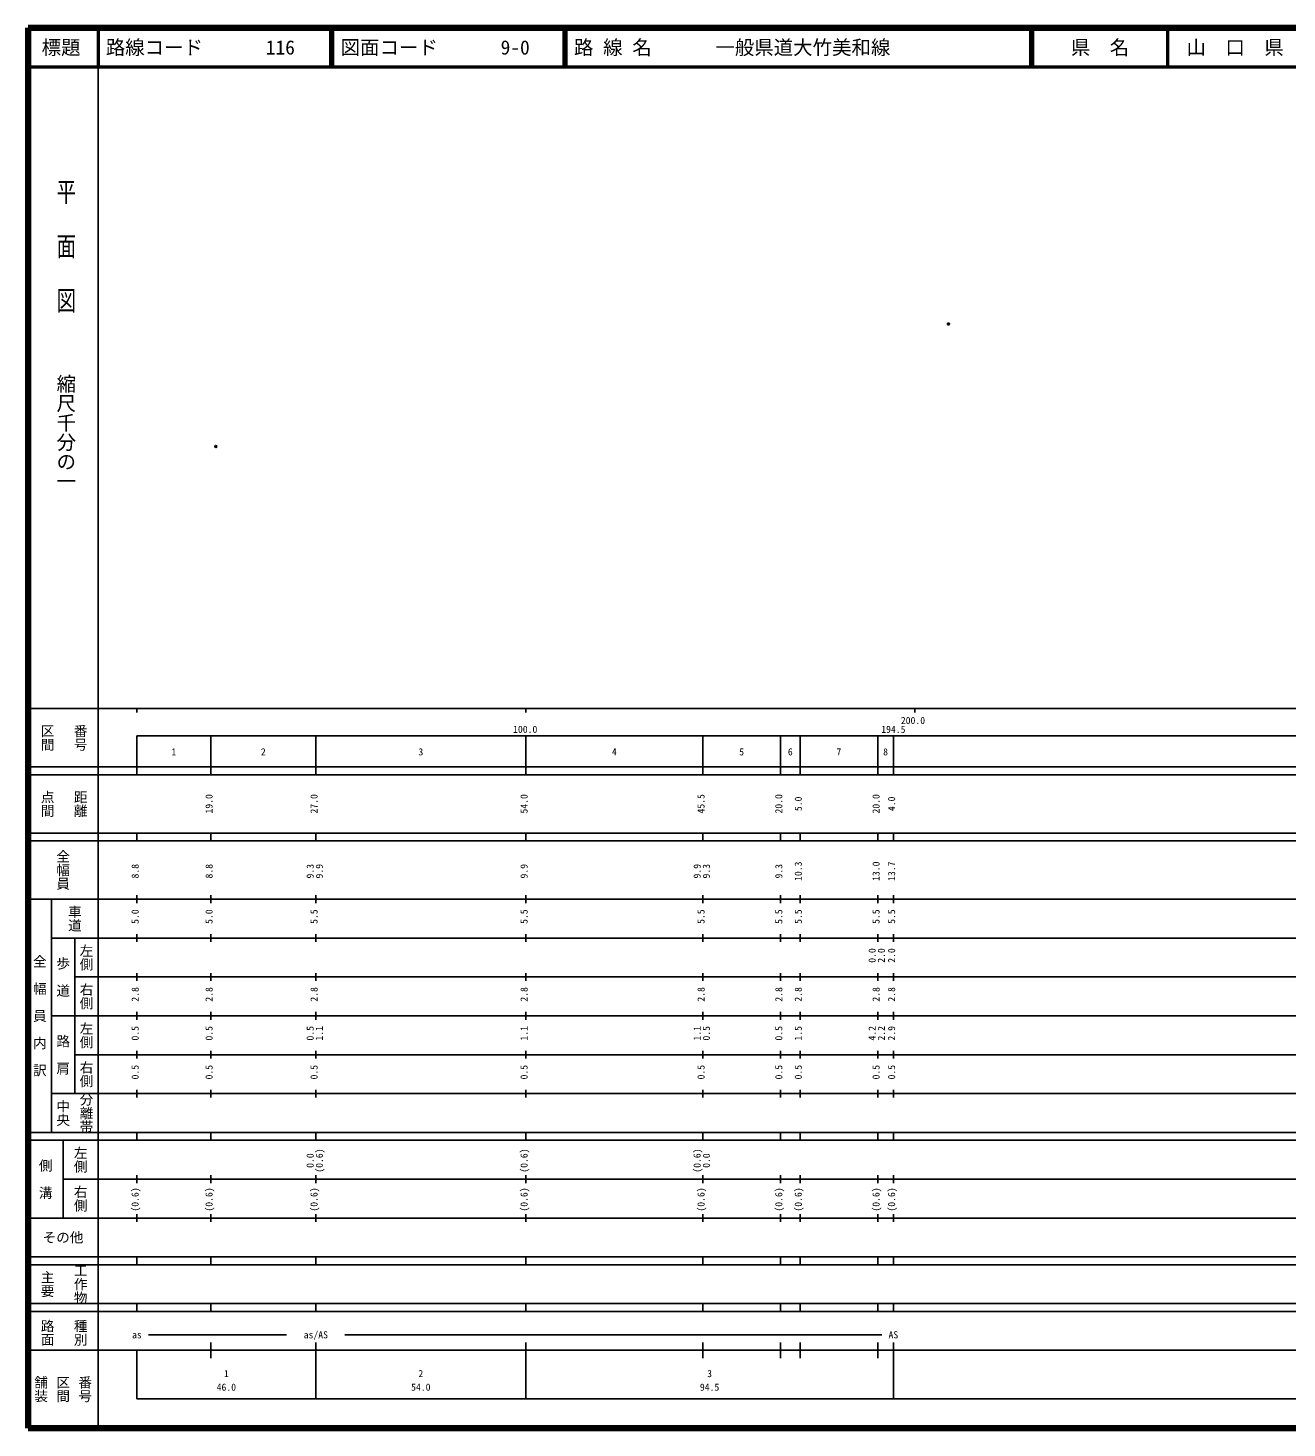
# Model space of a CAD drawing. Units: millimetres on the paper. Extents: x 40 to 680, y 20 to 380.
# Drawn here: x 40 to 363.7, y 20 to 380 of the extents above; entities that cross this region are included whole.
import ezdxf
from ezdxf.enums import TextEntityAlignment as Align

# ---------------------------------------------------------------- set-up
doc = ezdxf.new("R2010")
doc.units = ezdxf.units.MM
doc.header["$PDMODE"] = 32
doc.header["$PDSIZE"] = 0.5
doc.layers.add('M-OTRS', color=6, linetype='Continuous')
doc.layers.add('M-TTL-TXT', color=7, linetype='Continuous')
for name, color, linetype, lineweight in [('M-TTL', 2, 'Continuous', 140), ('M-TTL-BAND', 7, 'Continuous', 25), ('M-TTL-LINE', 7, 'Continuous', 50)]:
    doc.layers.add(name, color=color, linetype=linetype, lineweight=lineweight)
doc.styles.add('@ＭＳ ゴシック', font='')
doc.styles.add('ＭＳ ゴシック', font='')
doc.styles.get('@ＭＳ ゴシック').set_extended_font_data('@MS Gothic')
doc.styles.get('ＭＳ ゴシック').set_extended_font_data('MS Gothic')

msp = doc.modelspace()

# ---------------------------------------------------------------- linework, layer by layer
at = {"layer": 'M-OTRS'}
for p in [(276.67, 303.881), (88.291, 272.411)]:
    msp.add_point(p, dxfattribs=at)
at = {"layer": 'M-TTL'}
for p, q in [((40, 380), (40, 20)), ((680, 380), (40, 380)), ((40, 20), (680, 20))]:
    msp.add_line(p, q, dxfattribs=at)
at = {"layer": 'M-TTL-BAND'}
for p, q in [((58, 370), (58, 20)), ((40, 205), (579, 205)), ((68, 205), (68, 204)), ((168, 205), (168, 204)), ((268, 205), (268, 204)), ((68, 198), (579, 198)), ((68, 198), (68, 188)), ((87, 188), (87, 198)), ((114, 188), (114, 198)), ((168, 188), (168, 198)), ((213.5, 188), (213.5, 198)), ((233.5, 188), (233.5, 198)), ((238.5, 188), (238.5, 198)), ((258.5, 188), (258.5, 198)), ((262.5, 188), (262.5, 198)), ((40, 190), (579, 190)), ((40, 188), (579, 188)), ((40, 173), (579, 173)), ((68, 171), (68, 173)), ((87, 171), (87, 173)), ((114, 171), (114, 173)), ((168, 171), (168, 173)), ((213.5, 171), (213.5, 173)), ((233.5, 171), (233.5, 173)), ((238.5, 171), (238.5, 173)), ((258.5, 171), (258.5, 173)), ((262.5, 171), (262.5, 173)), ((40, 171), (579, 171)), ((40, 156), (579, 156)), ((46, 96), (46, 156)), ((68, 155), (68, 157)), ((87, 155), (87, 157)), ((114, 155), (114, 157)), ((168, 155), (168, 157)), ((213.5, 155), (213.5, 157)), ((233.5, 155), (233.5, 157)), ((238.5, 155), (238.5, 157)), ((258.5, 155), (258.5, 157)), ((262.5, 155), (262.5, 157)), ((46, 146), (579, 146)), ((52, 146), (52, 106)), ((68, 145), (68, 147)), ((87, 145), (87, 147)), ((114, 145), (114, 147)), ((168, 145), (168, 147)), ((213.5, 145), (213.5, 147)), ((233.5, 145), (233.5, 147)), ((238.5, 145), (238.5, 147)), ((258.5, 145), (258.5, 147)), ((262.5, 145), (262.5, 147)), ((68, 135), (68, 137)), ((87, 135), (87, 137)), ((114, 135), (114, 137)), ((168, 135), (168, 137)), ((213.5, 135), (213.5, 137)), ((233.5, 135), (233.5, 137)), ((238.5, 135), (238.5, 137)), ((258.5, 135), (258.5, 137)), ((262.5, 135), (262.5, 137)), ((52, 136), (579, 136)), ((46, 126), (579, 126)), ((68, 125), (68, 127)), ((87, 125), (87, 127)), ((114, 125), (114, 127)), ((168, 125), (168, 127)), ((213.5, 125), (213.5, 127)), ((233.5, 125), (233.5, 127)), ((238.5, 125), (238.5, 127)), ((258.5, 125), (258.5, 127)), ((262.5, 125), (262.5, 127)), ((52, 116), (579, 116)), ((68, 115), (68, 117)), ((87, 115), (87, 117)), ((114, 115), (114, 117)), ((168, 115), (168, 117)), ((213.5, 115), (213.5, 117)), ((233.5, 115), (233.5, 117)), ((238.5, 115), (238.5, 117)), ((258.5, 115), (258.5, 117)), ((262.5, 115), (262.5, 117)), ((46, 106), (579, 106)), ((68, 105), (68, 107)), ((87, 105), (87, 107)), ((114, 105), (114, 107)), ((168, 105), (168, 107)), ((213.5, 105), (213.5, 107)), ((233.5, 105), (233.5, 107)), ((238.5, 105), (238.5, 107)), ((258.5, 105), (258.5, 107)), ((262.5, 105), (262.5, 107)), ((40, 96), (579, 96)), ((40, 94), (579, 94)), ((49, 94), (49, 74)), ((68, 94), (68, 96)), ((87, 94), (87, 96)), ((114, 94), (114, 96)), ((168, 94), (168, 96)), ((213.5, 94), (213.5, 96)), ((233.5, 94), (233.5, 96)), ((238.5, 94), (238.5, 96)), ((258.5, 94), (258.5, 96)), ((262.5, 94), (262.5, 96)), ((49, 84), (579, 84)), ((68, 83), (68, 85)), ((87, 83), (87, 85)), ((114, 83), (114, 85)), ((168, 83), (168, 85)), ((213.5, 83), (213.5, 85)), ((233.5, 83), (233.5, 85)), ((238.5, 83), (238.5, 85)), ((258.5, 83), (258.5, 85)), ((262.5, 83), (262.5, 85)), ((40, 74), (579, 74)), ((68, 73), (68, 75)), ((87, 73), (87, 75)), ((114, 73), (114, 75)), ((168, 73), (168, 75)), ((213.5, 73), (213.5, 75)), ((233.5, 73), (233.5, 75)), ((238.5, 73), (238.5, 75)), ((258.5, 73), (258.5, 75)), ((262.5, 73), (262.5, 75)), ((40, 64), (579, 64)), ((40, 62), (579, 62)), ((68, 62), (68, 64)), ((87, 62), (87, 64)), ((114, 62), (114, 64)), ((168, 62), (168, 64)), ((213.5, 62), (213.5, 64)), ((233.5, 62), (233.5, 64)), ((238.5, 62), (238.5, 64)), ((258.5, 62), (258.5, 64)), ((262.5, 62), (262.5, 64)), ((40, 52), (579, 52)), ((68, 50), (68, 52)), ((87, 50), (87, 52)), ((114, 50), (114, 52)), ((168, 50), (168, 52)), ((213.5, 50), (213.5, 52)), ((233.5, 50), (233.5, 52)), ((238.5, 50), (238.5, 52)), ((258.5, 50), (258.5, 52)), ((262.5, 50), (262.5, 52)), ((40, 50), (579, 50)), ((71, 44), (106.5, 44)), ((121.5, 44), (259.5, 44)), ((40, 40), (579, 40)), ((68, 40), (68, 27.5)), ((87, 38), (87, 42)), ((114, 27.5), (114, 42)), ((168, 27.5), (168, 42)), ((213.5, 38), (213.5, 42)), ((233.5, 38), (233.5, 42)), ((238.5, 38), (238.5, 42)), ((258.5, 38), (258.5, 42)), ((262.5, 27.5), (262.5, 42)), ((68, 27.5), (579, 27.5))]:
    msp.add_line(p, q, dxfattribs=at)
at = {"layer": 'M-TTL-LINE'}
for p, q in [((58, 380), (58, 370)), ((117.75, 380), (117.75, 370)), ((118.25, 380), (118.25, 370)), ((177.75, 380), (177.75, 370)), ((178.25, 380), (178.25, 370)), ((297.75, 380), (297.75, 370)), ((298.25, 380), (298.25, 370)), ((333, 380), (333, 370)), ((40, 370), (680, 370))]:
    msp.add_line(p, q, dxfattribs=at)

# ---------------------------------------------------------------- texts
at = {"layer": 'M-TTL-BAND', "style": '@ＭＳ ゴシック', "width": 1.4}
msp.add_text('平  面  図', height=3.666, rotation=270, dxfattribs=at).set_placement((49.777, 306.475), align=Align.MIDDLE_RIGHT)
at = {"layer": 'M-TTL-BAND', "style": '@ＭＳ ゴシック'}
msp.add_text('縮尺千分の一', height=3.666, rotation=270, dxfattribs=at).set_placement((49.777, 261.03), align=Align.MIDDLE_RIGHT)
at = {"layer": 'M-TTL-BAND', "style": 'ＭＳ ゴシック'}
for s, p in [('200.0', (267.541, 200.471)), ('100.0', (167.844, 198.195)), ('194.5', (262.5, 198.195)), ('1', (77.5, 192.405)), ('2', (100.5, 192.405)), ('3', (141, 192.405)), ('4', (190.75, 192.405)), ('5', (223.5, 192.405)), ('6', (236, 192.405)), ('7', (248.5, 192.405)), ('8', (260.5, 192.405)), ('as', (68, 42.5)), ('as/AS', (114, 42.5)), ('AS', (262.5, 42.5)), ('1', (91, 32.523)), ('2', (141, 32.523)), ('3', (215.25, 32.523)), ('46.0', (91, 29.033)), ('54.0', (141, 29.033)), ('94.5', (215.25, 29.033))]:
    msp.add_text(s, height=1.833, dxfattribs=at).set_placement(p, align=Align.BOTTOM_CENTER)
at = {"layer": 'M-TTL-BAND', "style": '@ＭＳ ゴシック'}
for s, p in [('区間', (45, 197.5)), ('番号', (53.5, 197.5)), ('点間', (45, 180.5)), ('距離', (53.5, 180.5)), ('全幅員', (49, 163.5)), ('車道', (52, 151)), ('左側', (55, 141)), ('全\u3000幅\u3000員\u3000内\u3000訳', (43, 126)), ('歩\u3000道', (49, 136)), ('右側', (55, 131)), ('左側', (55, 121)), ('路\u3000肩', (49, 116)), ('右側', (55, 111)), ('分離帯', (55, 101)), ('中央', (49, 101)), ('左側', (53.5, 89)), ('側\u3000溝', (44.5, 84)), ('右側', (53.5, 79)), ('工作物', (53.5, 57)), ('主要', (45, 57)), ('路面', (45, 44.5)), ('種別', (53.5, 44.5)), ('舗装', (43.333, 30)), ('区間', (49, 30)), ('番号', (54.667, 30))]:
    msp.add_text(s, height=2.566, rotation=270, dxfattribs=at).set_placement(p, align=Align.MIDDLE_CENTER)
at = {"layer": 'M-TTL-BAND', "style": 'ＭＳ ゴシック'}
for s, p in [('19.0', (88, 180.5)), ('27.0', (115, 180.5)), ('54.0', (169, 180.5)), ('45.5', (214.5, 180.5)), ('20.0', (234.5, 180.5)), ('5.0', (239.5, 180.5)), ('20.0', (259.5, 180.5)), ('4.0', (263.5, 180.5)), ('8.8', (69, 163.174)), ('8.8', (88, 163.174)), ('9.3', (114, 163.174)), ('9.9', (116.37, 163.174)), ('9.9', (169, 163.174)), ('9.9', (213.5, 163.174)), ('9.3', (215.87, 163.174)), ('9.3', (234.5, 163.174)), ('10.3', (239.5, 163.174)), ('13.0', (259.5, 163.174)), ('13.7', (263.5, 163.174)), ('5.0', (69, 151.5)), ('5.0', (88, 151.5)), ('5.5', (115, 151.5)), ('5.5', (169, 151.5)), ('5.5', (214.5, 151.5)), ('5.5', (234.5, 151.5)), ('5.5', (239.5, 151.5)), ('5.5', (259.5, 151.5)), ('5.5', (263.5, 151.5)), ('0.0', (258.5, 141.5)), ('2.0', (260.87, 141.5)), ('2.0', (263.5, 141.5)), ('2.8', (69, 131.5)), ('2.8', (88, 131.5)), ('2.8', (115, 131.5)), ('2.8', (169, 131.5)), ('2.8', (214.5, 131.5)), ('2.8', (234.5, 131.5)), ('2.8', (239.5, 131.5)), ('2.8', (259.5, 131.5)), ('2.8', (263.5, 131.5)), ('0.5', (69, 121.5)), ('0.5', (88, 121.5)), ('0.5', (114, 121.5)), ('1.1', (116.37, 121.5)), ('1.1', (169, 121.5)), ('1.1', (213.5, 121.5)), ('0.5', (215.87, 121.5)), ('0.5', (234.5, 121.5)), ('1.5', (239.5, 121.5)), ('4.2', (258.5, 121.5)), ('2.2', (260.87, 121.5)), ('2.9', (263.5, 121.5)), ('0.5', (69, 111.5)), ('0.5', (88, 111.5)), ('0.5', (115, 111.5)), ('0.5', (169, 111.5)), ('0.5', (214.5, 111.5)), ('0.5', (234.5, 111.5)), ('0.5', (239.5, 111.5)), ('0.5', (259.5, 111.5)), ('0.5', (263.5, 111.5)), ('0.0', (114, 88.764)), ('(0.6)', (116.37, 88.764)), ('(0.6)', (169, 88.764)), ('(0.6)', (213.5, 88.764)), ('0.0', (215.87, 88.764)), ('(0.6)', (69, 78.764)), ('(0.6)', (88, 78.764)), ('(0.6)', (115, 78.764)), ('(0.6)', (169, 78.764)), ('(0.6)', (214.5, 78.764)), ('(0.6)', (234.5, 78.764)), ('(0.6)', (239.5, 78.764)), ('(0.6)', (259.5, 78.764)), ('(0.6)', (263.5, 78.764))]:
    msp.add_text(s, height=1.833, rotation=90, dxfattribs=at).set_placement(p, align=Align.BOTTOM_CENTER)
msp.add_text('その他', height=2.566, dxfattribs=at).set_placement((49, 69), align=Align.MIDDLE_CENTER)
at = {"layer": 'M-TTL-TXT', "style": 'ＭＳ ゴシック'}
for s, p in [('標題', (48.5, 375)), ('県\u3000名', (315.625, 375)), ('山\u3000口\u3000県', (350.375, 375))]:
    msp.add_text(s, height=3.666, dxfattribs=at).set_placement(p, align=Align.MIDDLE_CENTER)
for s, p in [('路線コード', (60, 375)), ('116', (101.142, 375)), ('図面コード', (120.38, 375)), ('9-0', (161.521, 375)), ('路 線 名', (180.38, 375)), ('一般県道大竹美和線', (216.734, 375))]:
    msp.add_text(s, height=3.666, dxfattribs=at).set_placement(p, align=Align.MIDDLE_LEFT)

doc.saveas('drawing.dxf')
